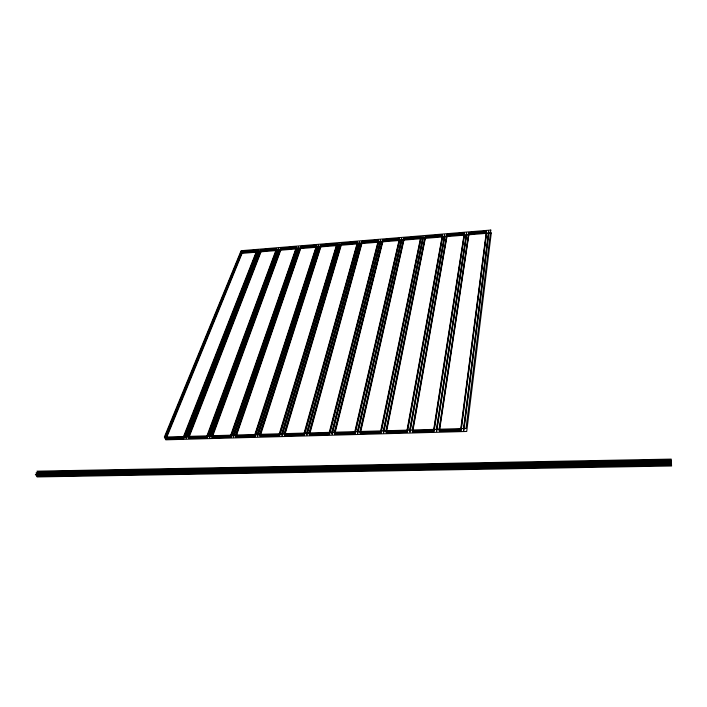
<?xml version="1.0" encoding="UTF-8"?>
<svg xmlns="http://www.w3.org/2000/svg" width="707" height="707" viewBox="0 0 707 707"><rect width="100%" height="100%" fill="white"/><g stroke="black" fill="none" stroke-linecap="round" stroke-linejoin="round"><path stroke-width="1.06" d="M463.633 430.042L488.802 231.693M463.81 430.793L488.935 232.417M463.465 429.29L488.678 230.977M436.307 430.059L466.523 232.797M436.502 430.81L466.655 233.513M436.687 431.553L466.797 234.229M409.972 432.295L444.924 236.023M409.556 430.819L444.632 234.609M409.76 431.562L444.783 235.316M383.194 431.57L422.998 236.385M383.424 432.304L423.157 237.092M383.645 433.029L423.325 237.799M357.468 433.029L401.806 238.851M357.707 433.753L401.974 239.549M357.221 432.304L401.629 238.153M331.627 433.029L380.516 239.894M331.883 433.753L380.693 240.592M332.14 434.469L380.879 241.281M306.944 435.176L360.031 242.996M306.405 433.745L359.642 241.617M306.679 434.46L359.836 242.307M282.111 435.865L339.422 244.684M281.545 434.452L339.015 243.314M281.828 435.159L339.219 244.003M257.33 435.848L318.848 245.674M257.631 436.555L319.06 246.354M257.03 435.141L318.636 244.993M233.496 437.226L298.928 248.007M232.868 435.83L298.487 246.655M233.186 436.528L298.708 247.335M209.696 437.889L279.026 249.642M209.042 436.502L278.567 248.298M209.369 437.2L278.797 248.97M185.897 437.863L259.124 250.587M186.233 438.543L259.363 251.25M185.552 437.173L258.877 249.925M36.958 471.18L671.27 459.108M37.391 471.843L671.297 459.904M37.825 472.506L671.332 460.699M36.154 472.736L671.403 460.946M38.249 473.16L671.358 461.503M36.587 473.398L671.429 461.751M38.682 473.814L671.385 462.298M37.02 474.061L671.464 462.546M35.35 474.3L671.535 462.793M37.453 474.715L671.491 463.341M35.783 474.954L671.562 463.598M37.878 475.369L671.517 464.137M36.216 475.617L671.588 464.393M36.649 476.279L671.623 465.188M37.082 476.933L671.65 465.993M490.791 230.067L466.028 428.46L164.333 437.076L241.105 250.711L490.791 230.067M491.285 232.948L466.717 431.464L165.738 439.816L242.094 253.353L491.285 232.948M486.451 231.154L460.725 429.37L439.003 429.98L468.723 232.621L486.451 231.154M486.575 231.878L460.902 430.121L439.197 430.731L468.865 233.337L486.575 231.878M486.708 232.594L461.079 430.872L439.383 431.473L468.997 234.052L486.708 232.594M464.322 232.983L433.612 430.139L412.208 430.74L446.806 234.424L464.322 232.983M464.455 233.699L433.806 430.881L412.42 431.482L446.957 235.139L464.455 233.699M464.596 234.415L434.001 431.623L412.623 432.224L447.098 235.846L464.596 234.415M442.458 234.786L406.905 430.89L385.819 431.491L425.154 236.209L442.458 234.786M442.609 235.493L407.108 431.632L386.04 432.224L425.314 236.916L442.609 235.493M442.759 236.2L407.32 432.375L386.261 432.958L425.473 237.623L442.759 236.2M421.178 237.976L381.029 433.108L360.278 433.683L404.095 239.373L421.178 237.976M420.851 236.571L380.578 431.641L359.801 432.233L403.759 237.976L420.851 236.571M421.01 237.269L380.808 432.375L360.04 432.958L403.927 238.674L421.01 237.269M399.508 238.33L354.649 432.375L334.172 432.958L382.611 239.717L399.508 238.33M399.676 239.028L354.887 433.099L334.429 433.683L382.796 240.415L399.676 239.028M399.853 239.726L355.135 433.833L334.685 434.398L382.973 241.114L399.853 239.726M378.775 241.458L329.603 434.54L309.445 435.105L362.099 242.819L378.775 241.458M378.413 240.071L329.091 433.099L308.915 433.674L361.719 241.44L378.413 240.071M378.599 240.76L329.347 433.824L309.18 434.39L361.913 242.13L378.599 240.76M357.574 241.785L303.904 433.815L284.011 434.381L341.074 243.146L357.574 241.785M357.76 242.474L304.178 434.531L284.294 435.088L341.269 243.835L357.76 242.474M357.954 243.164L304.443 435.247L284.576 435.804L341.472 244.516L357.954 243.164M336.974 243.482L279.079 434.522L259.469 435.079L320.66 244.825L336.974 243.482M337.177 244.171L279.362 435.229L259.769 435.777L320.872 245.506L337.177 244.171M337.372 244.852L279.645 435.936L260.061 436.484L321.084 246.186L337.372 244.852M317.036 246.522L255.2 436.617L235.891 437.156L300.935 247.839L317.036 246.522M316.612 245.161L254.6 435.212L235.272 435.759L300.493 246.496L316.612 245.161M316.824 245.842L254.9 435.919L235.581 436.458L300.714 247.167L316.824 245.842M296.48 246.823L230.473 435.901L211.411 436.44L280.555 248.139L296.48 246.823M296.71 247.494L230.782 436.599L211.738 437.129L280.776 248.811L296.71 247.494M296.931 248.175L231.101 437.297L212.065 437.827L281.006 249.474L296.931 248.175M276.587 248.466L206.683 436.572L187.885 437.103L260.839 249.765L276.587 248.466M276.826 249.129L207.01 437.262L188.23 437.792L261.077 250.428L276.826 249.129M277.056 249.801L207.337 437.96L188.566 438.481L261.316 251.091L277.056 249.801M257.162 250.746L183.564 437.925L165.04 438.446L241.6 252.028L257.162 250.746M257.401 251.418L183.9 438.614L165.385 439.127L241.847 252.691L257.401 251.418M256.924 250.084L183.219 437.235L164.687 437.766L241.352 251.365L256.924 250.084"/></g></svg>
